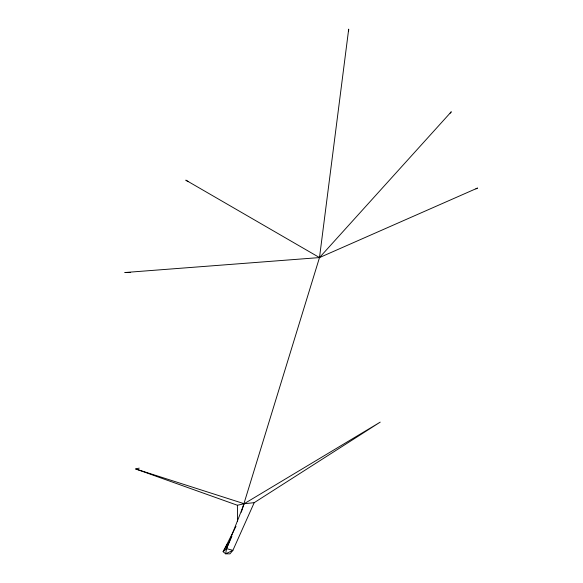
<?xml version="1.0" encoding="UTF-8"?>
<svg xmlns="http://www.w3.org/2000/svg" width="583" height="583" viewBox="0 0 583 583"><rect width="100%" height="100%" fill="white"/><g stroke="black" fill="none" stroke-linecap="round" stroke-linejoin="round"><path stroke-width="0.87" d="M348.605 30.95L348.692 29.15L319.499 257.577L241.318 512.173M254.21 502.67L244.182 503.727L226.539 548.632L225.657 553.814L229.95 553.85L232.894 550.352L254.21 502.67L380.225 422.128L244.182 503.727L237.398 505.257L135.686 468.972L139.213 468.134M226.539 548.632L232.894 550.352L225.657 553.814L223.136 551.729L226.539 548.632L231.888 536.309M235.984 526.34L223.136 551.729L227.596 543.808M450.156 113.211L451.286 111.783L319.499 257.577L124.806 272.531L130.264 272.48M475.932 188.914L477.535 188.047L319.499 257.577L185.802 180.147L188.098 181.634M135.686 468.972L244.182 503.727M237.398 505.257L237.572 521.377"/></g></svg>
